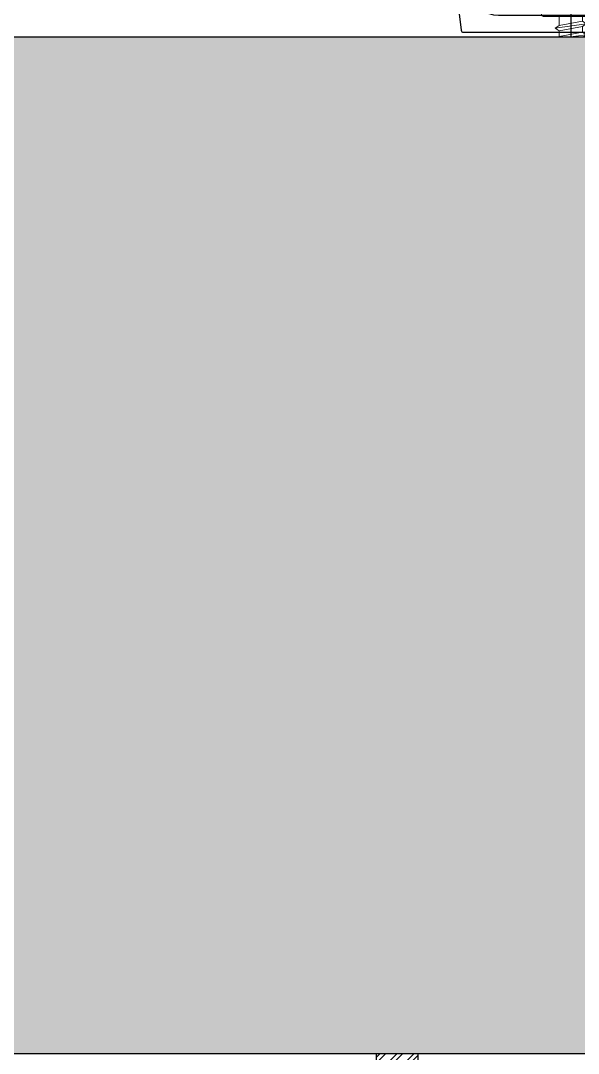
# Model space of a CAD drawing. Header units: millimetres. Extents: x 2519235 to 7246330, y 25937 to 201821.
# Drawn here: x 2747551.7 to 2747618.3, y 118708.9 to 118832.2 of the extents above; entities that cross this region are included whole.
import ezdxf
from ezdxf.enums import TextEntityAlignment as Align

# ---------------------------------------------------------------- set-up
doc = ezdxf.new("R2010")
doc.units = ezdxf.units.MM
for name, pattern in [('CENTER', [50.800000000000004, 31.75, -6.35, 6.35, -6.35]), ('HIDDEN', [0.375, 0.25, -0.125]), ('TA_GL_005.00000', [13.75, 5, -1.25, 1.25, -1.25, 5])]:
    doc.linetypes.add(name, pattern=pattern)
for name, color, linetype in [('000 - 0_SYM_DWG_GRID-BUBBLE_MAIN_COLOR_1', 1, 'Continuous'), ('000 - 0_SYM_DWG_GRIDLINE_MAIN_COLOR_251', 251, 'Continuous'), ('000 - STRUCTURE_STEEL_ACCESORIES_MAIN_COLOR_2', 1, 'Continuous'), ('000 - STRUCTURE_STEEL_ACCESORIES_WIPEOUT_', 250, 'Continuous'), ('010 - ASPG_ACCESSORIES_HATCH_', 251, 'Continuous'), ('010 - ASPG_ACCESSORIES_MAIN_COLOR_1', 1, 'Continuous'), ('010 - ASPG_ACCESSORIES_SUB_COLOR_1', 1, 'Continuous'), ('010 - ASPG_ACCESSORIES_SUB_COLOR_2', 2, 'Continuous'), ('010 - ASPG_ACCESSORIES_SYMBOL_', 251, 'Continuous'), ('010 - ASPG_ACCESSORIES_WIPEOUT_', 250, 'Continuous'), ('010 - ASPG_EXTR_DEF_SUB', 250, 'Continuous'), ('010 - ASPG_EXTR_MAIN_COLOR_2', 2, 'Continuous'), ('010 - ASPG_FASTERN_DEF_SUB', 250, 'Continuous'), ('010 - ASPG_FASTERN_MAIN_COLOR_1', 1, 'Continuous'), ('010 - ASPG_FASTERN_SUB_COLOR_2', 2, 'Continuous'), ('010 - ASPG_FLASHING_HATCH_', 251, 'Continuous'), ('010 - ASPG_FLASHING_MAIN_COLOR_2', 2, 'Continuous'), ('010 - ASPG_FLASHING_MAIN_COLOR_4', 4, 'Continuous'), ('010 - ASPG_FLASHING_WIPEOUT_', 250, 'Continuous'), ('010 - ASPG_FRAMING_CUT_COLOR_4', 4, 'Continuous'), ('010 - ASPG_FRAMING_DEF_SUB', 250, 'Continuous'), ('010 - ASPG_FRAMING_HATCH_', 251, 'Continuous'), ('010 - ASPG_FRAMING_MAIN_COLOR_2', 2, 'Continuous'), ('010 - ASPG_FRAMING_SUB_COLOR_2', 2, 'Continuous'), ('010 - ASPG_FRAMING_WIPEOUT_', 250, 'Continuous'), ('BOLT & SCREW', 233, 'Continuous'), ('Center Line', 1, 'CENTER'), ('Xref-PLAN-106.940$0$_PP-Dim', 1, 'Continuous')]:
    doc.layers.add(name, color=color, linetype=linetype)
doc.layers.add('12-GRID', color=1, linetype='CENTER', lineweight=13)
doc.layers.add('SCREW', color=8, linetype='Continuous', lineweight=5)
doc.styles.add('Arial', font='arial.ttf', dxfattribs={"height": 299.9999999999997})
doc.styles.add('TA', font='', dxfattribs={"height": 4.5})
doc.styles.get('TA').set_extended_font_data('Cordia New')
pattern_1 = [(45, (68845973.91123614, -106253.6340706302), (-4.041115254481119, 4.041115254481119), []), (45, (68845976.60531414, -106253.6340706302), (-4.041115254481119, 4.041115254481119), [])]

# ---------------------------------------------------------------- blocks, each defined once
blk = doc.blocks.new('Xref-PLAN-106.940')
at = {"layer": 'Xref-PLAN-106.940$0$_PP-Dim'}
for p, q in [((148619.3374636862, 23258.39665348398), (153169.1805612047, 23258.39665348398)), ((148619.3374636862, 22958.39665348398), (153169.1805612047, 22958.39665348398))]:
    blk.add_line(p, q, dxfattribs=at)
blk = doc.blocks.new('*U1098')
at = {"layer": '000 - 0_SYM_DWG_GRIDLINE_MAIN_COLOR_251', "linetype": 'ByBlock', "ltscale": 5}
blk.add_line((1.99999999999271, 0), (-865.9999999999948, 1.209458072101898e-13), dxfattribs=at)
at = {"style": 'TA', "flags": 1}
blk.add_attdef('LOCATION', (5.999999999999999, -6.000000000000001), '', height=4.5, rotation=270, dxfattribs=at)
at = {"layer": '000 - 0_SYM_DWG_GRID-BUBBLE_MAIN_COLOR_1', "style": 'Arial'}
blk.add_attdef('GRID-HEAD', text='', height=4, rotation=179.9999999999665, dxfattribs=at).set_placement((21.99999998541249, 0), align=Align.MIDDLE_CENTER)
blk = doc.blocks.new('W-1-PP17-ENT1_REV02_20260415-161303_PP17_ENT1_MAIN_DIMS_PL')
at = {"layer": '000 - 0_SYM_DWG_GRIDLINE_MAIN_COLOR_251', "linetype": 'TA_GL_005.00000', "xscale": 50, "yscale": 50, "zscale": 50, "rotation": 180}
blk.add_blockref('*U1098', (-18300, -2.91038304567337e-11), dxfattribs=at)
blk = doc.blocks.new('A$C6d15e31b')
for name, p in [('W-1-PP17-ENT1_REV02_20260415-161303_PP17_ENT1_MAIN_DIMS_PL', (0, 0)), ('Xref-PLAN-106.940', (-135619.3374636862, -23258.39544955263))]:
    blk.add_blockref(name, p)
blk = doc.blocks.new('*U1102')
at = {"layer": '010 - ASPG_EXTR_MAIN_COLOR_2', "color": 2}
blk.add_lwpolyline([(1180.561955856625, 33.06505110441523, 0.07704788012868193), (1213.74152756203, 68.43644483807313, -0.2476739044870795), (1213.989188615698, 68.56714037119693), (1215.984089381993, 68.56714037119693, -0.04413111325910057), (1216.472824816126, 68.50458020211246, -0.1258462906385483), (1218.963676901069, 67.206422381809, -0.09885145914925667), (1219.817340067122, 66.03380806517836, -0.2058282691334744), (1219.793666421436, 61.20460651099731, -0.1151163694662807), (1216.368324128445, 57.18072180555484, 0.822373071447778), (1217.455046290532, 56.10392398614951, 0.109184526549196), (1221.148600934073, 60.55948756868767, 0.2083234795678962), (1221.189426846337, 66.64026457485326, 0.1005277992320483), (1219.972309139092, 68.31671042159016, 0.1451157280627245), (1216.292309131008, 70.06714037125514), (1200.758774927817, 70.06714037125514, 0.4336592857269459), (1200.459426756948, 69.74737493490849), (1200.841377865057, 63.96271307481967, 0.0820690263538202), (1200.86365129333, 63.86745857011576, 0.7206537881255028), (1202.329086504877, 63.97254170018297, 0.07922428198988747), (1202.337783531286, 64.0666167050442), (1202.068773226347, 68.14078645612628, -0.4336592857264138), (1202.467904121149, 68.56714037119693), (1210.861192987766, 68.56714037125514, -0.6073848710044985), (1211.352110221051, 67.62217621302281, -0.04582868044492008), (1192.783822288737, 45.76076047344415, -0.5604921351226578)], format="xyb", dxfattribs=at)
blk = doc.blocks.new('*U2952')
at = {"layer": '12-GRID', "color": 8, "linetype": 'CENTER'}
for p, q in [((5.684341886080801e-14, -6.200000000000029), (5.684341886080801e-14, 2.200000000000029)), ((-4.199999999999973, -2), (4.200000000000085, -2))]:
    blk.add_line(p, q, dxfattribs=at)
at = {"layer": 'BOLT & SCREW'}
for p, q in [((-0.2288719817826677, -1.446462371730204), (-0.4418749999998197, -0.2325000000002947)), ((-0.2288719817826677, -1.542256036434869), (-0.4418749999998197, -1.116250000000048)), ((0.2288719817822642, -1.446462371730562), (0.4418749999996946, -0.2324999999999764)), ((0.2288719817822642, -1.542256036434869), (0.4418749999996946, -1.116250000000048)), ((-0.553537628269381, -1.771128018217196), (-1.767499999999847, -1.558125000000442)), ((-0.553537628269381, -2.228871981782805), (-1.767500000000483, -2.441875000000354)), ((-0.4577439635652332, -1.771128018217196), (-0.8837500000000146, -1.558125000000442)), ((-0.4577439635652332, -2.228871981782805), (-0.8837500000000146, -2.441875000000354)), ((-0.2288719817826677, -2.457743963565131), (-0.4418749999998197, -2.883750000000271)), ((0.4418749999996946, -2.883750000000271), (0.2288719817829008, -2.457743963565131)), ((0.4577439635647103, -1.771128018217196), (0.8837499999994917, -1.558125000000442)), ((0.4577439635647103, -2.228871981782805), (0.8837500000001283, -2.441874999999877)), ((0.5535376282692559, -1.771128018217196), (1.767500000000001, -1.558125000000124)), ((0.5535376282692559, -2.228871981782805), (1.767500000000001, -2.441874999999877)), ((-0.2288719817821107, -2.553537628269438), (-0.4418749999998197, -3.767500000000023)), ((0.2288719817829008, -2.553537628269438), (0.4418749999999732, -3.767500000000023))]:
    blk.add_line(p, q, dxfattribs=at)
for points in [[(-1.767500000000006, -1.558125000000442), (-0.8837500000001342, -1.558125000000442, 0.4142135623730394), (-0.4418749999998197, -1.116250000000048), (-0.4418749999998197, -0.2325000000002947), (0.4418749999996946, -0.2324999999999764), (0.4418749999996946, -1.116250000000048, 0.4142135623731505), (0.8837500000000089, -1.558125000000442), (1.76750000000012, -1.558125000000124), (1.76750000000012, -2.441874999999877), (0.8837500000000089, -2.441874999999877, 0.414213562373095), (0.4418749999996946, -2.883750000000271), (0.4418749999999732, -3.767500000000023), (-0.4418749999998197, -3.767500000000023), (-0.4418749999998197, -2.883750000000271, 0.4142135623730397), (-0.8837500000001342, -2.441875000000354), (-1.767500000000483, -2.441875000000354)], [(0.2288719817829008, -2.457743963565131, -0.414213562373095), (0.4577439635645909, -2.228871981782805), (0.5535376282692559, -2.228871981782805), (0.5535376282692559, -1.771128018217196), (0.4577439635645909, -1.771128018217196, -0.4142135623730951), (0.228871981782105, -1.542256036434869), (0.228871981782105, -1.446462371730562), (-0.2288719817826677, -1.446462371730204), (-0.2288719817826677, -1.542256036434869, -0.4142135623730951), (-0.4577439635649944, -1.771128018217196), (-0.553537628269381, -1.771128018217196), (-0.553537628269381, -2.228871981782805), (-0.4577439635649944, -2.228871981782805, -0.4142135623730951), (-0.2288719817826677, -2.457743963565131), (-0.2288719817822698, -2.553537628269438), (0.2288719817829008, -2.553537628269438)]]:
    blk.add_lwpolyline(points, format="xyb", close=True, dxfattribs=at)
blk.add_circle((5.684341886080801e-14, -2), 3.5, dxfattribs=at)
blk = doc.blocks.new('000_ASPG_TYP_FILES_20260218-010703_FRAME_EXTR_')
at = {"layer": '010 - ASPG_FRAMING_HATCH_'}
h = blk.add_hatch(dxfattribs=at)
h.set_pattern_fill('ANSI32', color=256, scale=0.1, angle=180)
h.set_pattern_definition([(225, (0, 0), (0.6735192090801866, -0.6735192090801868), []), (225, (-0.4490130000000001, 5.498823332255506e-17), (0.6735192090801866, -0.6735192090801868), [])])
edge = h.paths.add_edge_path()
edge.add_line((1.999999996740371, 15.99999999965075), (1.999999996740371, 1.999999999941792))
edge.add_line((1.999999996740371, 1.999999999941792), (39.69999999750871, 1.999999999941792))
edge.add_arc((39.69999999730499, 1.700000000040752), 0.2999999999010399, -3.891028654834372e-08, 89.99999996109239, ccw=False)
edge.add_line((39.99999999720603, 1.699999999837019), (39.99999999720603, 0.2999999996973202))
edge.add_arc((39.69999999750872, 0.2999999996973131), 0.2999999996973131, -90.00000000000142, 1.4210854715202004e-12, ccw=False)
edge.add_line((39.69999999750871, 0), (0.2999999996973202, 0))
edge.add_arc((0.2999999996973273, 0.2999999996973273), 0.2999999996973273, 180.0000000000013, 269.99999999999864, ccw=False)
edge.add_line((0, 0.2999999996973202), (0, 17.69999999989523))
edge.add_arc((0.2999999999301508, 17.70000000012806), 0.2999999999301508, 90.00000004446741, 180.0000000444674, ccw=False)
edge.add_line((0.2999999996973202, 18.00000000005821), (22.5570233851904, 18.00000000005821))
edge.add_arc((22.5570233856712, 18.50000000026317), 0.5000000002049632, 269.9999999449049, 380.2095453190142)
edge.add_arc((26.1699999981368, 19.82999999686102), 3.349999998908497, 182.0637942974167, 200.2095453254992, ccw=False)
edge.add_arc((23.58168000320438, 19.73672835517209), 0.7599999998138507, 2.0637943418387863, 182.0637943418388, ccw=False)
edge.add_arc((26.16999999910358, 19.82999999939922), 1.830000000338361, 182.0637943388468, 447.9362056470717)
edge.add_arc((26.263271644013, 22.41831999551505), 0.7600000000549151, 87.93620564125177, 267.9362056412518, ccw=False)
edge.add_arc((26.16999999863267, 19.8300000075356), 3.349999992334041, 69.79045460402187, 87.9362056313708, ccw=False)
edge.add_arc((27.49999999788272, 23.44297661244421), 0.5000000006038865, 249.7904545688332, 359.9999999442181)
edge.add_line((27.9999999984866, 23.44297661195742), (27.9999999984866, 26.67999999993481))
edge.add_line((27.9999999984866, 26.67999999993481), (28.49999999674037, 27.17999999958556))
edge.add_line((28.49999999674037, 27.17999999958556), (27.9999999984866, 27.67999999970198))
edge.add_line((27.9999999984866, 27.67999999970198), (27.9999999984866, 38.61999999982072))
edge.add_line((27.9999999984866, 38.61999999982072), (28.49999999674037, 39.11999999993714))
edge.add_line((28.49999999674037, 39.11999999993714), (27.9999999984866, 39.62000000005355))
edge.add_line((27.9999999984866, 39.62000000005355), (27.9999999984866, 42.85702338756528))
edge.add_arc((27.49999999787862, 42.85702338707262), 0.5000000006079759, 5.645408219420843e-08, 110.2095454304945)
edge.add_arc((26.16999999884449, 46.46999999186602), 3.349999992147246, 272.0637943651193, 290.20954539329375, ccw=False)
edge.add_arc((26.263271644013, 43.88168000403675), 0.7600000000258301, 92.06379435882718, 272.0637943588272, ccw=False)
edge.add_arc((26.16999999910502, 46.47000000012492), 1.830000000339747, 272.0637943528818, 537.9362056611998)
edge.add_arc((23.58168000320438, 46.56327164435061), 0.7599999998138507, 177.9362056581612, 357.9362056581612, ccw=False)
edge.add_arc((26.16999999825318, 46.47000000263876), 3.349999999025627, 159.7904546748206, 177.9362057022633, ccw=False)
edge.add_arc((22.55702338551316, 47.7999999994954), 0.500000000434755, 339.790454661877, 450.0000000369852)
edge.add_line((22.5570233851904, 48.29999999993015), (0.2999999996973202, 48.29999999993015))
edge.add_arc((0.2999999996973095, 48.59999999962746), 0.2999999996973131, 179.9999999999987, 270.00000000000205, ccw=False)
edge.add_line((0, 48.59999999962747), (0, 59.99999999994179))
edge.add_arc((0.2999999996973202, 59.99999999994179), 0.2999999996973202, 90, 180, ccw=False)
edge.add_line((0.2999999996973202, 60.29999999963911), (4.999999997438863, 60.29999999963911))
edge.add_line((4.999999997438863, 60.29999999963911), (4.999999997438863, 64.99999999959255))
edge.add_arc((5.299999997369017, 64.99999999982538), 0.2999999999301544, 90.0000000444681, 180.0000000444674, ccw=False)
edge.add_line((5.299999997136183, 65.29999999975553), (29.99999999883585, 65.29999999975553))
edge.add_line((29.99999999883585, 65.29999999975553), (29.99999999883585, 63.59999999997672))
edge.add_arc((29.69999999890567, 63.59999999974391), 0.2999999999301721, -89.99999995552861, 4.4463320136856055e-08, ccw=False)
edge.add_line((29.69999999913853, 63.29999999981374), (7.299999997485429, 63.29999999981374))
edge.add_arc((7.29999999771826, 62.99999999988358), 0.2999999999301508, 90.00000004446738, 180.0000000444674)
edge.add_line((6.999999997788109, 62.99999999965075), (6.999999997788109, 58.29999999969732))
edge.add_line((6.999999997788109, 58.29999999969732), (2.300000000162981, 58.29999999969732))
edge.add_arc((2.299999998300336, 57.99999999813735), 0.3000000015599653, 89.99999964426098, 179.999999644261)
edge.add_line((1.999999996740371, 58), (1.999999996740371, 50.60000000003492))
edge.add_arc((2.299999998533172, 50.60000000166475), 0.3000000017928013, 180.000000311273, 270.0000003112706)
edge.add_line((2.300000000162981, 50.29999999987194), (29.69999999913853, 50.29999999987194))
edge.add_arc((29.6999999989348, 49.9999999999709), 0.299999999901047, -3.890897914970992e-08, 89.99999996109108, ccw=False)
edge.add_line((29.99999999883585, 49.99999999976717), (29.99999999883585, 26.67999999993481))
edge.add_line((29.99999999883585, 26.67999999993481), (29.99999999883585, 16.29999999981374))
edge.add_arc((29.6999999989057, 16.2999999995809), 0.2999999999301508, -89.99999995553259, 4.446741286301403e-08, ccw=False)
edge.add_line((29.69999999913853, 15.99999999965075), (1.999999996740371, 15.99999999965075))
at = {"layer": '010 - ASPG_FRAMING_CUT_COLOR_4'}
blk.add_lwpolyline([(1.999999996740371, 15.99999999965075), (1.999999996740371, 1.999999999941792), (39.69999999750871, 1.999999999941792, -0.4142135623731089), (39.99999999720603, 1.699999999837019), (39.99999999720603, 0.2999999996973202, -0.4142135623731089), (39.69999999750871, 0), (0.2999999996973202, 0, -0.4142135623730811), (0, 0.2999999996973202), (0, 17.69999999989523, -0.4142135623730951), (0.2999999996973202, 18.00000000005821), (22.5570233851904, 18.00000000005821, 0.5217296884731124), (23.02624112786725, 18.67272727261297, -0.07934163687482358), (22.82217297761235, 19.70935906958766, -1), (24.34118702879641, 19.76409764075652, 2.296345716993233), (26.23590235819574, 21.65881296969019, -1), (26.29064092983026, 23.17782702133991, -0.0793416368716021), (27.32727272447664, 22.9737588702119, 0.5217296884801942), (27.9999999984866, 23.44297661195742), (27.9999999984866, 26.67999999993481), (28.49999999674037, 27.17999999958556), (27.9999999984866, 27.67999999970198), (27.9999999984866, 38.61999999982072), (28.49999999674037, 39.11999999993714), (27.9999999984866, 39.62000000005355), (27.9999999984866, 42.85702338756528, 0.5217296884727316), (27.32727272447664, 43.3262411293108, -0.07934163687522733), (26.29064092983026, 43.122172978241, -1), (26.23590235819574, 44.64118702983251, 2.296345716995783), (24.34118702879641, 46.53590235876618, -1), (22.82217297761235, 46.59064092993503, -0.07934163687201433), (23.02624112786725, 47.62727272690972, 0.5217296884786579), (22.5570233851904, 48.29999999993015), (0.2999999996973202, 48.29999999993015, -0.4142135623731158), (0, 48.59999999962747), (0, 59.99999999994179, -0.414213562373095), (0.2999999996973202, 60.29999999963911), (4.999999997438863, 60.29999999963911), (4.999999997438863, 64.99999999959255, -0.4142135623730879), (5.299999997136183, 65.29999999975553), (29.99999999883585, 65.29999999975553), (29.99999999883585, 63.59999999997672, -0.4142135623730533), (29.69999999913853, 63.29999999981374), (7.299999997485429, 63.29999999981374, 0.4142135623730949), (6.999999997788109, 62.99999999965075), (6.999999997788109, 58.29999999969732), (2.300000000162981, 58.29999999969732, 0.4142135623730948), (1.999999996740371, 58), (1.999999996740371, 50.60000000003492, 0.4142135623730845), (2.300000000162981, 50.29999999987194), (29.69999999913853, 50.29999999987194, -0.4142135623730951), (29.99999999883585, 49.99999999976717), (29.99999999883585, 26.67999999993481), (29.99999999883585, 16.29999999981374, -0.4142135623730951), (29.69999999913853, 15.99999999965075)], format="xyb", close=True, dxfattribs=at)
for p in [(26.16999999736436, 48.46999999973923), (26.16999999736436, 21.82999999966705)]:
    blk.add_blockref('*U2952', p)
blk = doc.blocks.new('000_ASPG_TYP_FILES_FRAMING_EXTR_BREAKLINE_TYPE_2')
at = {"layer": '010 - ASPG_FRAMING_HATCH_', "transparency": 33554585}
h = blk.add_hatch(dxfattribs=at)
h.set_pattern_fill('ANSI32', color=256, scale=0.25)
h.set_pattern_definition([(45, (0, 0), (-1.683798022700467, 1.683798022700467), []), (45, (1.1225325, 0), (-1.683798022700467, 1.683798022700467), [])])
h.paths.add_polyline_path([(131.0000000002328, 91.00000000058208, 0.4142135623730951), (132.0000000003492, 90.00000000046566), (140.0000000002328, 90.00000000046566, 0.4142135623730951), (141.0000000002328, 91.00000000046566), (141.0000000002328, 100.0000000004657), (2.000000000465661, 100.0000000004657), (2.000000000465661, 125.0000000004657), (4.656612873077393e-10, 125.0000000004657), (4.656612873077393e-10, 99.00000000046566, 0.4142135623730951), (1.000000000465661, 98.00000000046566), (63.00000000023283, 98.00000000046566, -0.414213562373093), (64.00000000023283, 97.00000000046566), (64.00000000023277, 3, -0.4142135623730951), (63.00000000023277, 2), (4.655476004700176e-10, 2), (-5.684341886080801e-14, 0), (141.0000000002328, -6.05359673500061e-09), (141.0000000002328, 8.99999999650754, 0.4142135623730951), (140.0000000002328, 9.99999999650754), (132.0000000003492, 9.99999999650754, 0.4142135623730951), (131.0000000002328, 8.999999996391125), (131.0000000002328, 3, -0.4142135623730951), (130.0000000002328, 2), (67.00000000034919, 2, -0.4142135623730951), (66.00000000023277, 3.000000000116415), (66.00000000023283, 97.00000000034925, -0.4142135623730951), (67.00000000034925, 98.00000000046566), (130.0000000002328, 98.00000000046566, -0.414213562373095), (131.0000000002328, 97.00000000046566)])
h.paths.add_polyline_path([(133.0000000002328, 92.00000000372529), (133.0000000002328, 98.00000000046566), (139.0000000004657, 98.00000000046566), (139.0000000004657, 92.00000000372529)], flags=16)
h.paths.add_polyline_path([(133.0000000002328, 7.999999996740371), (139.0000000004656, 7.999999996740371), (139.0000000004656, 2), (133.0000000002328, 2)], flags=16)
at = {"layer": '010 - ASPG_FRAMING_HATCH_'}
h = blk.add_hatch(dxfattribs=at)
h.set_pattern_fill('ANSI37', color=256, scale=0.5954980955866349, angle=-90.00000000000001)
h.set_pattern_definition([(314.9999999999999, (1257419.492862034, -519971.6224064051), (1.336931354494228, 1.336931354494224), []), (44.99999999999984, (1257419.492862034, -519971.6224064051), (-1.336931354494223, 1.336931354494228), [])])
edge = h.paths.add_edge_path()
edge.add_ellipse((57.77220869682924, 105.0000000013979), major_axis=(-3.509070088518285e-14, -4.999999999272404), ratio=0.6444816938462435, start_angle=0, end_angle=180)
edge.add_line((57.7722086968293, 110.0000000004666), (62.00000000013239, 110.0000000004666))
edge.add_arc((62.00000000012511, 110.3000000005204), 0.3000000000538421, -89.99999999861039, -1.389609784768862e-09)
edge.add_line((62.30000000017895, 110.3000000005131), (62.30000000017895, 111.0000000004666))
edge.add_line((62.30000000017895, 111.0000000004666), (61.80000000017895, 111.5000000006994))
edge.add_line((61.80000000017895, 111.5000000006994), (62.30000000017895, 112.0000000004666))
edge.add_line((62.3000000001789, 112.0000000004666), (61.8000000001789, 112.5000000006994))
edge.add_line((61.8000000001789, 112.5000000006994), (62.3000000001789, 113.0000000004666))
edge.add_line((62.3000000001789, 113.0000000004666), (61.8000000001789, 113.5000000004666))
edge.add_line((61.8000000001789, 113.5000000004666), (62.3000000001789, 114.0000000004666))
edge.add_line((62.3000000001789, 114.0000000004666), (62.3000000001789, 115.0000000004666))
edge.add_line((62.3000000001789, 115.0000000004666), (63.30000000006248, 115.0000000004666))
edge.add_line((63.30000000006248, 115.0000000004666), (63.80000000006248, 115.5000000004666))
edge.add_line((63.80000000006248, 115.5000000004666), (64.30000000006248, 115.0000000004666))
edge.add_line((64.30000000006248, 115.0000000004666), (64.80000000006248, 115.5000000004666))
edge.add_line((64.80000000006248, 115.5000000004666), (65.30000000006248, 115.0000000004666))
edge.add_line((65.30000000006248, 115.0000000004666), (65.80000000006248, 115.5000000004666))
edge.add_line((65.80000000006248, 115.5000000004666), (66.3000000001789, 115.0000000004666))
edge.add_line((66.3000000001789, 115.0000000004666), (67.00000000013233, 115.0000000004666))
edge.add_arc((67.00000000009595, 115.3000000004331), 0.2999999999665306, -89.99999999305201, 1.528565674358258e-08)
edge.add_line((67.30000000006248, 115.3000000005131), (67.30017822621585, 110.0000000004666))
edge.add_arc((77.20009572428614, 105.0000000011651), 11.09091368921486, 153.2037265686182, 206.7962734313818)
edge.add_line((67.30017822621585, 100.0000000018636), (57.77220869682924, 100.0000000018636))
h = blk.add_hatch(dxfattribs=at)
h.set_pattern_fill('ANSI37', color=256, scale=0.5954980955866349, angle=-90.00000000000001)
h.set_pattern_definition([(314.9999999999999, (1257419.192862035, -519973.9224064052), (1.336931354494228, 1.336931354494224), []), (44.99999999999984, (1257419.192862035, -519973.9224064052), (-1.336931354494223, 1.336931354494228), [])])
edge = h.paths.add_edge_path()
edge.add_ellipse((11.52796953045714, 105.0000000013979), major_axis=(-3.510345640540481e-14, -4.999999999272404), ratio=0.6444816938462435, start_angle=180, end_angle=360, ccw=False)
edge.add_line((11.52796953045714, 110.0000000004666), (2.000000001098726, 110.0000000004666))
edge.add_arc((-7.899917496811156, 105.0000000013979), 11.09091368915029, -26.79627343179601, 26.796273430967574, ccw=False)
edge.add_line((2.000000001070532, 100.0000000018636), (11.52796953042895, 100.0000000018636))
h = blk.add_hatch(dxfattribs=at)
h.set_pattern_fill('HONEY', color=256, scale=0.238199238234654, angle=-90.00000000000001)
h.set_pattern_definition([(270, (1257419.442484037, -519993.9224064052), (0.6549599250656583, -1.134423872092541), [0.7562825813950264, -1.512565162790053]), (29.99999999999978, (1257419.442484037, -519993.9224064052), (0.6549599293588203, 1.134423869613882), [0.7562825813950257, -1.512565162790051]), (329.9999999999998, (1257419.442484037, -519993.9224064052), (1.309919854424478, -2.478657937293614e-09), [-1.512565162790051, 0.7562825813950254])])
edge = h.paths.add_edge_path()
edge.add_ellipse((11.77759153230824, 105.0000000014043), major_axis=(-3.509070088518285e-14, -4.999999999272404), ratio=0.6444816938462435, start_angle=0, end_angle=360, ccw=False)
h = blk.add_hatch(dxfattribs=at)
h.set_pattern_fill('HONEY', color=256, scale=0.238199238234654, angle=-90.00000000000001)
h.set_pattern_definition([(270, (1257419.243240032, -519991.6224064051), (0.6549599250656583, -1.134423872092541), [0.7562825813950264, -1.512565162790053]), (29.99999999999978, (1257419.243240032, -519991.6224064051), (0.6549599293588203, 1.134423869613882), [0.7562825813950257, -1.512565162790051]), (329.9999999999998, (1257419.243240032, -519991.6224064051), (1.309919854424478, -2.478657937293614e-09), [-1.512565162790051, 0.7562825813950254])])
edge = h.paths.add_edge_path()
edge.add_ellipse((57.5225866949782, 105.0000000013979), major_axis=(-3.509070088518285e-14, -4.999999999272404), ratio=0.6444816938462435, start_angle=0, end_angle=360)
at = {"layer": '010 - ASPG_FRAMING_CUT_COLOR_4'}
blk.add_lwpolyline([(4.656612873077393e-10, 99.00000000046566), (4.656612873077393e-10, 125.0000000004657), (2.000000000465661, 125.0000000004657), (2.000000000465661, 100.0000000004657)], dxfattribs=at)
at = {"layer": '010 - ASPG_FRAMING_DEF_SUB', "transparency": 33554457}
for points in [[(54.30017822621591, 100.0000000018636), (67.30017822621585, 100.0000000018636), (67.30017822621585, 115.5000000004666), (54.30017822621585, 115.5000000004666)], [(2.000000001070532, 100.0000000018636), (15.00000000107053, 100.0000000018699), (15.00000000107053, 110.0000000006767), (2.000000001070532, 110.0000000006703)]]:
    blk.add_lwpolyline(points, close=True, dxfattribs=at)
at = {"layer": '010 - ASPG_FRAMING_SUB_COLOR_2'}
for points in [[(57.5225866949782, 100.0000000018636), (67.30017822621585, 100.0000000018636, -0.2381992382621886), (67.30017822621585, 110.0000000004666), (67.30000000006248, 115.3000000005131, -0.4142135624157165), (67.00000000013233, 115.0000000004666), (66.3000000001789, 115.0000000004666), (65.80000000006248, 115.5000000004666), (65.30000000006248, 115.0000000004666), (64.80000000006248, 115.5000000004666), (64.30000000006248, 115.0000000004666), (63.80000000006248, 115.5000000004666), (63.30000000006248, 115.0000000004666), (62.3000000001789, 115.0000000004666), (62.3000000001789, 114.0000000004666), (61.8000000001789, 113.5000000004666), (62.3000000001789, 113.0000000004666), (61.8000000001789, 112.5000000006994), (62.3000000001789, 112.0000000004666), (61.80000000017895, 111.5000000006994), (62.30000000017895, 111.0000000004666), (62.30000000017895, 110.3000000005131, -0.414213562358888), (62.00000000013239, 110.0000000004666), (57.5225866949782, 110.0000000004666)], [(11.77759153219182, 100.0000000018699), (2.000000001070532, 100.0000000018636, 0.2381992382621886), (2.000000001070532, 110.0000000004666), (11.77759153219182, 110.0000000004729)]]:
    blk.add_lwpolyline(points, format="xyb", dxfattribs=at)
at = {"layer": '010 - ASPG_FRAMING_SUB_COLOR_2', "extrusion": (0, 0, -1)}
blk.add_ellipse((11.77759153230824, 105.0000000014043), major_axis=(-3.509070088518285e-14, -4.999999999272404), ratio=0.6444816938462435, dxfattribs=at)
at = {"layer": '010 - ASPG_FRAMING_SUB_COLOR_2'}
blk.add_ellipse((57.5225866949782, 105.0000000013979), major_axis=(-3.509070088518285e-14, -4.999999999272404), ratio=0.6444816938462435, dxfattribs=at)
blk = doc.blocks.new('PZG35-9D5')
at = {"layer": 'Center Line'}
blk.add_line((1.4210854715202e-14, 3.733653355866409), (1.4210854715202e-14, -10.53404386090006), dxfattribs=at)
at = {"layer": 'SCREW', "color": 8}
for p, q in [((-1.399999999999963, 2.842170943040401e-14), (-1.399999999999963, -1.090192378864657)), ((1.399999999999991, 0), (1.399999999999991, -0.5901923788647139)), ((-1.850000000000009, -1.399999999999977), (1.850000000000037, -0.8999999999999773)), ((-1.850000000000009, -1.399999999999977), (-1.399999999999963, -1.090192378864685)), ((-1.399999999999963, -1.090192378864685), (1.399999999999991, -0.5901923788646855)), ((-1.399999999999963, -1.709807621135297), (1.399999999999991, -1.209807621135297)), ((1.850000000000037, -0.8999999999999773), (1.399999999999991, -0.5901923788646855)), ((1.850000000000037, -0.8999999999999773), (1.399999999999991, -1.209807621135297)), ((1.399999999999991, -1.209807621135269), (1.399999999999991, -1.890192378864725)), ((-1.850000000000009, -1.399999999999977), (-1.399999999999963, -1.709807621135297)), ((-1.850000000000009, -2.699999999999989), (1.850000000000037, -2.199999999999989)), ((-1.850000000000009, -2.699999999999989), (-1.399999999999963, -2.390192378864697)), ((-1.399999999999963, -1.709807621135269), (-1.399999999999963, -2.390192378864697)), ((-1.399999999999963, -2.390192378864697), (1.399999999999991, -1.890192378864697)), ((1.850000000000037, -2.199999999999989), (1.399999999999991, -1.890192378864697)), ((1.850000000000037, -2.199999999999989), (1.399999999999991, -2.509807621135309)), ((-1.850000000000009, -2.699999999999989), (-1.399999999999963, -3.009807621135309)), ((-1.850000000000009, -4), (-1.399999999999963, -3.690192378864708)), ((-1.399999999999963, -3.009807621135309), (1.399999999999991, -2.509807621135309)), ((-1.399999999999963, -3.009807621135309), (-1.399999999999963, -3.690192378864708)), ((-1.399999999999963, -3.690192378864708), (-0.8446989986695002, -3.591031485769975)), ((0.5619885887190463, -3.339837273736322), (1.399999999999991, -3.190192378864708)), ((0.7141825614195483, -3.653488843051434), (1.850000000000037, -3.5)), ((1.399999999999991, -2.50980762113528), (1.399999999999991, -3.190192378864708)), ((1.850000000000037, -3.5), (1.399999999999991, -3.190192378864708)), ((1.850000000000037, -3.5), (1.399999999999991, -3.80980762113532)), ((-1.850000000000009, -4), (-0.9911470940920566, -3.883938796498938)), ((-1.850000000000009, -4), (-1.399999999999963, -4.30980762113532)), ((-1.399999999999963, -4.30980762113532), (-1.184865735341859, -4.271390788160659)), ((-1.399999999999963, -4.309807621135349), (-1.399999999999963, -8.099999999999966)), ((0.7141825614195483, -3.932275020881832), (1.399999999999991, -3.80980762113532)), ((0.7141825614195483, -4.612659778611231), (1.399999999999991, -4.49019237886472)), ((0.7141825614195483, -4.953488843051389), (1.850000000000037, -4.800000000000011)), ((1.399999999999991, -3.809807621135349), (1.399999999999991, -4.490192378864691)), ((1.850000000000037, -4.800000000000011), (1.399999999999991, -4.49019237886472)), ((1.850000000000037, -4.800000000000011), (1.399999999999991, -5.109807621135332)), ((0.7141825614195483, -5.232275020881843), (1.399999999999991, -5.109807621135332)), ((1.399999999999991, -5.109807621135332), (1.399999999999991, -8.099999999999966)), ((1.4210854715202e-14, -9.5), (-1.399999999999963, -8.099999999999966)), ((1.4210854715202e-14, -9.5), (1.399999999999991, -8.099999999999966))]:
    blk.add_line(p, q, dxfattribs=at)
blk.add_lwpolyline([(1.4210854715202e-14, -9.5), (0.7141825614195483, -5.232275020881843), (0.7141825614195483, -3.600899293750615, 0.4176573264866609), (0.4106596181599826, -3.300919979679151, 0.1081021898226624), (-0.8446989986694433, -3.591031485769975), (-1.399999999999991, -4.701675652739141)], format="xyb", dxfattribs=at)
blk = doc.blocks.new('*U2951')
at = {"layer": 'SCREW'}
blk.add_lwpolyline([(3.026373332565058, 1.780836269555209, 0.09905967801670053), (0.7999999999999687, 2.546427498927414), (0.7999999999999687, 2.274284095813357), (-0.800000000000054, 2.274284095813357), (-0.800000000000054, 2.546427498927414, 0.09905967801670058), (-3.026373332565143, 1.780836269555209, 0.2665876613401604), (-3.500000000000043, 0.9556546004010897), (-3.500000000000043, 0.1999999999999886, 0.4142135623730938), (-3.300000000000054, 0), (3.299999999999997, 0, 0.4142135623731049), (3.499999999999986, 0.1999999999999886), (3.499999999999957, 0.9556546004010897, 0.2665876613401604)], format="xyb", close=True, dxfattribs=at)
blk.add_blockref('PZG35-9D5', (-1.4210854715202e-14, 0), dxfattribs=at)
blk = doc.blocks.new('*U2950')
blk.add_point((0, 0))
at = {"layer": '010 - ASPG_ACCESSORIES_MAIN_COLOR_1'}
blk.add_lwpolyline([(-39.69999999902211, -0.5999999995172398, 0.4142135623731156), (-39.99999999883585, -0.8999999995638059), (-39.99999999883585, -7.366962144914214, 0.5773502691897371), (-39.65044321701862, -7.568778847059366), (-36.64260295056738, -5.832201459393036, 0.7673269879794871), (-36.78520590183325, -5.299999999645297), (-37.89999999874271, -5.299999999645297, -0.4142135623735732), (-38.19999999902211, -4.999999999656938), (-38.19999999902211, -2.799999999587089, -0.4142135623730951), (-37.99999999883585, -2.59999999951724), (-32.18326623388566, -2.59999999951724, -0.3888787318530097), (-31.98402729420923, -2.782568851142787), (-31.8474567013327, -4.343577870872468, 0.3888787318530089), (-31.34935935237445, -4.799999999528882), (-30.29999999911524, -4.799999999528882, 0.4142135623732408), (-29.99999999883585, -4.499999999540523), (-29.99999999883585, -2.899999999505599, -0.4142135623731785), (-29.69999999902211, -2.59999999951724), (0.4107479506637901, -2.59999999951724, -0.3789692262628873), (3.38851808081381, -5.235465979035143), (7.952927200356498, -42.5207682372482, 0.4465929586642906), (11.6177961837966, -45.07649022702281, -0.4898018444424612), (16.07846395508386, -48.68238816667036), (16.06490363762714, -49.36225294566866, -0.1824796859550777), (15.80227640201338, -50.01801436272836, -0.2679491924113072), (15.32539491611533, -50.16829426406803, 1.122114645179816), (15.09990952932276, -52.3421093734276, 0.4050039718497206), (18.0645059288945, -49.40213623346681), (18.07806624681689, -48.72227145435209, 0.4898054953707174), (11.15966573380865, -43.12966807454978, -0.4465970485362636), (9.938031048281118, -42.27776159492242), (4.866356541635469, -0.8481197821154633, 0.3641755342157969), (4.570876519894227, -0.5999999995172398)], format="xyb", close=True, dxfattribs=at)
at = {"layer": '010 - ASPG_EXTR_DEF_SUB'}
for p in [(-39.99999999883585, -0.4999999995172402), (43.44495566345738, -76.89999999944341), (43.44495566345738, -77.49999999954052)]:
    blk.add_point(p, dxfattribs=at)
at = {"layer": '010 - ASPG_EXTR_MAIN_COLOR_2'}
blk.add_lwpolyline([(11.37409105408005, -48.15170148877115), (11.47245816211216, -47.43577758665815), (12.17779493960552, -47.55667202338264), (12.29266474000178, -46.78670596401826, -0.5355375090189683), (14.1918134491425, -49.16870282323253, 0.9915718169393263), (15.66379558271728, -49.57599316951273, 1.157025413028558), (8.792231505503878, -48.77291728999153, -0.6885576205791355), (8.274611146422103, -48.98797988444021), (-17.14292736421339, -22.16859813180672), (-32.34153279638849, -6.131750148785431), (-32.34153279638849, -2.899999981694054, 0.4143115081626392), (-32.64163311407901, -2.59999999951724), (-37.54163311352022, -2.59999999951724, 0.4141156188887998), (-37.84153278893791, -2.899999981635847), (-37.84153278893791, -4.299999988411218, 0.4142135623731781), (-37.54153279098682, -4.599999986478724), (-35.98884801496752, -4.599999986478724, -0.205894629290155), (-35.77110154624097, -4.693635078269653), (33.22969053988345, -77.49999999954052), (43.14495566324331, -77.49999999954052, 0.6681786376628355), (43.35708769806661, -76.98786796536915), (40.5215537941549, -74.1523340573247, 0.6681786381757795), (40.00942175951786, -74.36446609156592), (40.00942175951786, -75.99999999802712), (33.87471885257401, -75.99999999802712), (11.86384030175395, -52.7751643466243, -0.5583539238224016), (12.08261241135187, -51.95244935475676, 0.7662751832817146), (12.03674733010121, -50.39291741001107, -0.4385828234445206), (10.70630855322815, -48.05207626283555)], format="xyb", close=True, dxfattribs=at)
at = {"layer": 'SCREW', "rotation": 180}
for p in [(-21.64901723782532, -2.499999999924694), (-8.237076249206439, -2.499999999924694)]:
    blk.add_blockref('*U2951', p, dxfattribs=at)
blk = doc.blocks.new('*U1103')
blk.add_wipeout([(1390.0000000029759, 4.000000001472017), (60.00000000297587, 4.000000000000455), (60.00000000297587, 69.30000000000041), (1390.0000000029759, 69.30000000147197)]).dxf.layer = '010 - ASPG_FRAMING_WIPEOUT_'
at = {"layer": '010 - ASPG_FRAMING_MAIN_COLOR_2'}
blk.add_lwpolyline([(1360.00000000414, 69.3000000014716), (90.00000000181171, 69.3), (90.00000000181171, 6), (1360.00000000414, 6.000000001471602)], close=True, dxfattribs=at)
at = {"layer": '010 - ASPG_FRAMING_SUB_COLOR_2'}
for points in [[(1390.000000002976, 4.000000001471602), (60.00000000297587, 4), (60.00000000297587, 69.3), (1390.000000002976, 69.3000000014716)], [(60.00000000297587, 2.000000000715772), (60.00000000297587, 4), (1390.000000002976, 4.000000001471602), (1390.000000002976, 2.000000002187374)]]:
    blk.add_lwpolyline(points, close=True, dxfattribs=at)
at = {"color": 1, "xscale": -1, "rotation": 180}
blk.add_blockref('*U2950', (1335.00000000163, 69.3), dxfattribs=at)
at = {"rotation": 89.99999999999999}
blk.add_blockref('000_ASPG_TYP_FILES_FRAMING_EXTR_BREAKLINE_TYPE_2', (1500, 1.721655706887759e-09), dxfattribs=at)
at = {"xscale": -1}
blk.add_blockref('000_ASPG_TYP_FILES_20260218-010703_FRAME_EXTR_', (1390.000000002976, 4.000000001471602), dxfattribs=at)
blk = doc.blocks.new('W-1-PP17-ENT1_REV02_20260416-153151_PP17_ENT1_ASPG_MAIN_UPPL')
at = {"xscale": -1}
blk.add_blockref('*U1103', (14400, 48.00000000046566), dxfattribs=at)
at = {"color": 1, "rotation": 179.9999999999999}
blk.add_blockref('*U1102', (14274.7669621422, 124.6669621453912), dxfattribs=at)
blk = doc.blocks.new('*U3382')
at = {"layer": '010 - ASPG_ACCESSORIES_SUB_COLOR_2'}
for p, q in [((-2.084999999999127, -1.547816335794778), (-2.084999999999127, 0)), ((2.084999999999013, -1.047816335789321), (2.084999999999127, 0)), ((-2.084999999999127, -1.547816335789321), (2.084999999999127, -1.047816335789321)), ((2.729999999999563, -1.399999999995998), (2.084999999999127, -1.047816335789321)), ((-2.729999999999563, -1.899999999995998), (2.729999999999563, -1.399999999995998)), ((-2.729999999999563, -1.899999999995998), (-2.084999999999127, -1.547816335789321)), ((-2.729999999999563, -1.899999999995998), (-2.084999999999127, -2.252183664200857)), ((-2.084999999999127, -2.252183664200857), (2.084999999999127, -1.752183664200857)), ((-2.084999999999013, -3.347816335790412), (-2.084999999999127, -2.252183664206314)), ((2.729999999999563, -1.399999999995998), (2.084999999999127, -1.752183664200857)), ((2.084999999999013, -2.847816335790412), (2.0849999999989, -1.752183664201084)), ((-2.729999999999563, -3.69999999999709), (2.729999999999563, -3.19999999999709)), ((-2.729999999999563, -3.69999999999709), (-2.084999999999127, -3.347816335790412)), ((-2.084999999999127, -3.347816335790412), (2.084999999999127, -2.847816335790412)), ((-2.084999999999127, -4.052183664201948), (2.084999999999127, -3.552183664201948)), ((2.729999999999563, -3.19999999999709), (2.084999999999127, -2.847816335790412)), ((2.729999999999563, -3.19999999999709), (2.084999999999127, -3.552183664201948)), ((2.084999999999241, -4.647816335791504), (2.084999999999241, -3.552183664201948)), ((-2.729999999999563, -3.69999999999709), (-2.084999999999127, -4.052183664201948)), ((-2.0849999999989, -5.147816335791504), (-2.084999999999013, -4.052183664201948)), ((-2.084999999999127, -5.147816335791504), (2.084999999999127, -4.647816335791504)), ((-2.084999999999127, -5.147816335791504), (2.084999999999127, -4.647816335791504)), ((2.729999999999563, -4.999999999998181), (2.084999999999127, -4.647816335791504)), ((2.729999999999563, -4.999999999998181), (2.084999999999127, -4.647816335791504)), ((-2.729999999999563, -5.499999999998181), (2.729999999999563, -4.999999999998181)), ((-2.729999999999563, -5.499999999998181), (2.729999999999563, -4.999999999998181)), ((-2.729999999999563, -5.499999999998181), (-2.084999999999127, -5.147816335791504)), ((-2.729999999999563, -5.499999999998181), (-2.084999999999127, -5.147816335791504)), ((-2.729999999999563, -5.499999999998181), (-2.084999999999127, -5.852183664203039)), ((-2.729999999999563, -5.499999999998181), (-2.084999999999127, -5.852183664203039)), ((-2.084999999999127, -5.852183664203039), (2.084999999999127, -5.352183664203039)), ((-2.084999999999127, -5.852183664203039), (2.084999999999127, -5.352183664203039)), ((-2.084999999999127, -6.947816335792595), (-2.0849999999989, -5.852183664203039)), ((-2.084999999999127, -6.947816335792595), (-2.084999999999127, -5.852183664203039)), ((2.729999999999563, -4.999999999998181), (2.084999999999127, -5.352183664203039)), ((2.729999999999563, -4.999999999998181), (2.084999999999127, -5.352183664203039)), ((2.084999999999127, -6.447816335792595), (2.084999999999127, -5.352183664203039)), ((2.084999999999127, -6.447816335792595), (2.084999999999241, -5.352183664203039)), ((-2.729999999999563, -7.299999999999272), (2.729999999999563, -6.799999999999272)), ((-2.729999999999563, -7.299999999999272), (-2.084999999999127, -6.947816335792595)), ((-2.729999999999563, -7.299999999999272), (-2.084999999999127, -7.652183664204131)), ((-2.084999999999127, -6.947816335792595), (2.084999999999127, -6.447816335792595)), ((-2.084999999999127, -7.652183664204131), (2.084999999999127, -7.152183664204131)), ((2.729999999999563, -6.799999999999272), (2.084999999999127, -6.447816335792595)), ((2.729999999999563, -6.799999999999272), (2.084999999999127, -7.152183664204131)), ((2.084999999999127, -8.247816335793686), (2.084999999999127, -7.152183664204131)), ((-2.084999999999127, -8.747816335793686), (-2.084999999999127, -7.652183664204131)), ((-2.084999999999127, -8.747816335793686), (-1.064489079482883, -8.605286877620529)), ((0.4333070988686814, -8.43729858455481), (2.084999999999127, -8.247816335793686)), ((0.7141825614198751, -8.775605983184505), (2.729999999999563, -8.599999999998545)), ((2.729999999999563, -8.599999999998545), (2.084999999999127, -8.247816335793686)), ((2.729999999999563, -8.599999999998545), (2.084999999999127, -8.952183664205222)), ((-2.729999999999563, -9.099999999998545), (-2.084999999999127, -8.747816335793686)), ((-2.729999999999563, -9.099999999998545), (-1.568355612604137, -8.982641209644498)), ((-2.729999999999563, -9.099999999998545), (-2.084999999999127, -9.452183664205222)), ((-2.084999999999127, -9.452183664205222), (-1.629698446698967, -9.388594061787444)), ((-2.084999999999127, -10.54781633579296), (-2.084999999999127, -9.452183664205222)), ((0.7141825614198751, -9.102437496409038), (2.084999999999127, -8.952183664205222)), ((2.084999999999127, -10.04781633579296), (2.084999999999127, -8.952183664205222)), ((-2.729999999999563, -10.89999999999964), (-2.084999999999127, -10.54781633579296)), ((-2.729999999999563, -10.89999999999964), (-1.844567201240352, -10.81054635710279)), ((-2.729999999999563, -10.89999999999964), (-2.084999999999127, -11.25218366420449)), ((-2.084999999999127, -10.54781633579296), (-1.798826981090315, -10.50784803706301)), ((0.7141825614198751, -10.20507654483481), (2.084999999999127, -10.04781633579296)), ((0.7141825614198751, -10.57560598318378), (2.729999999999563, -10.39999999999964)), ((0.7141825614198751, -10.90243749640831), (2.084999999999127, -10.75218366420449)), ((2.729999999999563, -10.39999999999964), (2.084999999999127, -10.04781633579296)), ((2.729999999999563, -10.39999999999964), (2.084999999999127, -10.75218366420449)), ((2.084999999999127, -10.75218366420449), (2.084999999999127, -15.59999999999854)), ((-2.084999999999127, -11.25218366420449), (-1.907557413303948, -11.22740118002912)), ((-2.084999999999127, -12.40167565273805), (-2.084999999999127, -11.25218366420449)), ((-2.084999999999127, -12.40167565273805), (-2.084999999999127, -15.59999999999854)), ((0, -17.19999999999891), (-2.084999999999127, -15.59999999999854)), ((0, -17.19999999999891), (2.084999999999127, -15.59999999999854))]:
    blk.add_line(p, q, dxfattribs=at)
blk.add_lwpolyline([(0, -17.19999999999891), (0.7141825614198751, -11.45704931750151), (0.7141825614198751, -8.736688384093213, 0.4176573264866609), (0.4106596181591158, -8.436709070021607, 0.07099332720072511), (-1.529698998669119, -8.726820576112004), (-2.084999999999127, -12.40167565273805)], format="xyb", dxfattribs=at)
at = {"layer": '010 - ASPG_ACCESSORIES_SYMBOL_', "linetype": 'CENTER'}
blk.add_line((0, 6.142561988594025), (0, -18.19999999999891), dxfattribs=at)
at = {"layer": '010 - ASPG_FASTERN_MAIN_COLOR_1'}
for p, q in [((-4.170000000000073, 5.049999999999272), (-4.170000000000073, 1.200000000000728)), ((3.127500000000509, 5.450000000000728), (-3.127500000000509, 5.450000000000728)), ((-2.084999999999127, 5.049999999999272), (-2.084999999999127, 1.200000000000728)), ((2.084999999999127, 5.049999999999272), (2.084999999999127, 1.200000000000728)), ((4.170000000000073, 5.049999999999272), (4.170000000000073, 1.200000000000728)), ((-5.5, 0.5499999999992724), (-5.5, 0)), ((5.5, 0), (-5.5, 0)), ((-5.200000000000728, 0.8500000000003638), (-4.170000000000073, 1.200000000000728)), ((5.200000000000728, 0.8500000000003638), (-5.200000000000728, 0.8500000000003638)), ((4.170000000000073, 1.200000000000728), (-4.170000000000073, 1.200000000000728)), ((-2.57630675031578, 0.8500000000003638), (-2.084999999999127, 1.200000000000728)), ((2.44630675031658, 0.8500000000003638), (2.084999999999127, 1.200000000000728)), ((5.200000000000728, 0.8500000000003638), (4.170000000000073, 1.200000000000728)), ((5.5, 0.5499999999992724), (5.5, 0))]:
    blk.add_line(p, q, dxfattribs=at)
for centre, radius, start, end in [((-3.127500000000509, 3.891492187500262), 1.55850781249987, 48.01707852331997, 131.98292147668), ((0, -0.1840312499989523), 5.634031249999114, 68.2799117114248, 111.7200882885752), ((3.127500000000509, 3.891492187500262), 1.558507812499965, 48.01707852331997, 131.98292147668), ((-5.200000000000728, 0.5499999999992724), 0.3, 90, 180), ((5.200000000000728, 0.5499999999992724), 0.3, 0, 90)]:
    blk.add_arc(centre, radius, start, end, dxfattribs=at)
blk = doc.blocks.new('G$C7D677D58')
at = {"layer": '010 - ASPG_FASTERN_MAIN_COLOR_1'}
h = blk.add_hatch(dxfattribs=at)
h.set_pattern_fill('ANSI35', color=256, scale=0.02, angle=280.6768409131589, style=0)
h.set_pattern_definition([(145.6768409131589, (67.45353497568851, -13.09426057516771), (0.00281929956869494, 0.00412935224241727), []), (145.6768409131589, (67.45006064978782, -13.09491560150343), (0.00281929956869494, 0.00412935224241727), [0.006249999999999968, -0.001249999999999992, 0, -0.001249999999999992])])
h.paths.add_polyline_path([(0.02989179726182556, 0.01545000000078289), (0.02447319464567954, 0.01545000000078289), (0.02447319464567954, 0.0005500000004303729), (0.02989179726182556, 0.0005500000004303729)])
at = {"layer": '010 - ASPG_FASTERN_DEF_SUB', "ltscale": 0.1}
blk.add_line((0.03829179726176335, 0.007999999999924512), (0, 0.007999999999924512, -2.806346833239134e-06), dxfattribs=at)
at = {"layer": '010 - ASPG_FASTERN_MAIN_COLOR_1'}
for p, q in [((0.01247319464710017, 0.01492820323028354, -2.806346833239134e-06), (0.007673194646940829, 0.01492820323028354, -2.806346833239134e-06)), ((0.01327319464712673, 0, -2.806346833239134e-06), (0.01327319464712673, 0.01599999999996271, -2.806346833239134e-06)), ((0.01327319464712673, 0.01599999999996271, -2.806346833239134e-06), (0.01447319464705288, 0.01599999999996271, -2.806346833239134e-06)), ((0.01447319464705288, 0.01599999999996271, -2.806346833239134e-06), (0.01447319464705288, 0, -2.806346833239134e-06)), ((0.02989179726182556, 0), (0.02989179726182556, 0.01599999999996271)), ((0.02989179726182556, 0.01599999999996271), (0.03109179726175171, 0.01599999999996271)), ((0.03109179726175171, 0.01599999999996271), (0.03109179726175171, 0)), ((0.03109179726175171, 0.001071796769679167), (0.03109179726175171, 0.01492820323028354)), ((0.03589179726191105, 0.01492820323028354), (0.03109179726175171, 0.01492820323028354)), ((0.006873194647141645, 0.002803847577297347, -2.806346833239134e-06), (0.006873194647141645, 0.01319615242266536, -2.806346833239134e-06)), ((0.01327319464712673, 0.002803847577297347, -2.806346833239134e-06), (0.01327319464712673, 0.01319615242266536, -2.806346833239134e-06)), ((0.03669179726193761, 0.002803847577297347), (0.03669179726193761, 0.01319615242266536)), ((0.002400000000079672, 0.01199999999994361, -2.806346833239134e-06), (0.001600000000053114, 0.01119999999991705, -2.806346833239134e-06)), ((0.001600000000053114, 0.00479999999993197, -2.806346833239134e-06), (0.001600000000053114, 0.01119999999991705, -2.806346833239134e-06)), ((0.006873194647141645, 0.01119999999991705, -2.806346833239134e-06), (0.001600000000053114, 0.01119999999991705, -2.806346833239134e-06)), ((0.006873194647141645, 0.01199999999994361, -2.806346833239134e-06), (0.002400000000079672, 0.01199999999994361, -2.806346833239134e-06)), ((0.01247319464710017, 0.01146410161504718, -2.806346833239134e-06), (0.007673194646940829, 0.01146410161504718, -2.806346833239134e-06)), ((0.03589179726191105, 0.01146410161504718), (0.03109179726175171, 0.01146410161504718)), ((0.006873194647141645, 0.00479999999993197, -2.806346833239134e-06), (0.001600000000053114, 0.00479999999993197, -2.806346833239134e-06)), ((0.002400000000079672, 0.003999999999905413, -2.806346833239134e-06), (0.001600000000053114, 0.00479999999993197, -2.806346833239134e-06)), ((0.006873194647141645, 0.003999999999905413, -2.806346833239134e-06), (0.002400000000079672, 0.003999999999905413, -2.806346833239134e-06)), ((0.01247319464710017, 0.00453589838480184, -2.806346833239134e-06), (0.007673194646940829, 0.00453589838480184, -2.806346833239134e-06)), ((0.03589179726191105, 0.00453589838480184), (0.03109179726175171, 0.00453589838480184)), ((0.01247319464710017, 0.001071796769679167, -2.806346833239134e-06), (0.007673194646940829, 0.001071796769679167, -2.806346833239134e-06)), ((0.01447319464705288, 0, -2.806346833239134e-06), (0.01327319464712673, 0, -2.806346833239134e-06)), ((0.03109179726175171, 0), (0.02989179726182556, 0)), ((0.03589179726191105, 0.001071796769679167), (0.03109179726175171, 0.001071796769679167))]:
    blk.add_line(p, q, dxfattribs=at)
at = {"layer": '010 - ASPG_FASTERN_MAIN_COLOR_1', "elevation": -2.806346833239134e-06}
for points in [[(0.007673194646940829, 0.01492820323028354, 0.4618802153516978), (0.007673194646940829, 0.01146410161504718, 0.2309401076757868), (0.007673194646940829, 0.00453589838480184, 0.461880215351701), (0.007673194646940829, 0.001071796769679167)], [(0.01247319464710017, 0.01492820323028354, -0.4618802153516978), (0.01247319464710017, 0.01146410161504718, -0.2309401076757868), (0.01247319464710017, 0.00453589838480184, -0.461880215351701), (0.01247319464710017, 0.001071796769679167)], [(0.03589179726191105, 0.01492820323028354, -0.4618802153516978), (0.03589179726191105, 0.01146410161504718, -0.2309401076757868), (0.03589179726191105, 0.00453589838480184, -0.4618802153517009), (0.03589179726191105, 0.001071796769679167)]]:
    blk.add_lwpolyline(points, format="xyb", dxfattribs=at)
at = {"layer": '010 - ASPG_FASTERN_MAIN_COLOR_1'}
blk.add_lwpolyline([(0.02989179726182556, 0.01545000000078289), (0.02447319464567954, 0.01545000000078289), (0.02447319464567954, 0.0005500000004303729), (0.02989179726182556, 0.0005500000004303729)], close=True, dxfattribs=at)
at = {"layer": '010 - ASPG_FASTERN_SUB_COLOR_2', "linetype": 'HIDDEN'}
for p, q in [((0.02989179726182556, 0.01199999999994361), (0.01447319464705288, 0.01199999999994361, -2.806346833239134e-06)), ((0.02989179726182556, 0.01119999999991705), (0.01447319464705288, 0.01119999999991705, -2.806346833239134e-06)), ((0.02989179726182556, 0.00479999999993197), (0.01447319464705288, 0.00479999999993197, -2.806346833239134e-06)), ((0.02989179726182556, 0.003999999999905413), (0.01447319464705288, 0.003999999999905413, -2.806346833239134e-06))]:
    blk.add_line(p, q, dxfattribs=at)
blk = doc.blocks.new('010 - ASPG_ACCESSORIES_BRACKET_FOR_FRAME_TYPE-1_CUT-VIEW')
blk.add_wipeout([(4.656612873077393e-10, 25.00000000008731), (4.656612873077393e-10, 1.8189894035458565e-12), (40, 1.8189894035458565e-12), (40, 3.000000000153044), (3.0000000003213074, 3.000000000153044), (3.0000000003213074, 25.00000000008731)]).dxf.layer = '010 - ASPG_ACCESSORIES_WIPEOUT_'
at = {"layer": '010 - ASPG_ACCESSORIES_HATCH_'}
h = blk.add_hatch(dxfattribs=at)
h.set_pattern_fill('ANSI32', color=251, scale=0.03)
h.set_pattern_definition(pattern_1)
h.paths.add_polyline_path([(1.452183664310724, 16.08500000019558), (1.100000000093132, 16.73000000005413), (0.7478163363412023, 16.08500000019558), (4.656612873077393e-10, 16.08500000019558), (4.656612873077393e-10, 25.00000000008731), (3.000000000465661, 25.00000000008731), (2.9848025678657, 16.08500000019558)])
h = blk.add_hatch(dxfattribs=at)
h.set_pattern_fill('ANSI32', color=251, scale=0.03)
h.set_pattern_definition(pattern_1)
h.paths.add_polyline_path([(4.656612873077393e-10, 0), (4.656612873077393e-10, 11.78062006374239), (0.1825785292312503, 11.91500000003725), (1.247816335875541, 11.91500000003725), (1.600000000558794, 11.27000000019325), (1.952183664776385, 11.91500000003725), (3.000000000465661, 11.9150000000518), (3.000000000465661, 3.000000000160071), (19.70000000018626, 3.000000000043656), (19.70000000018626, 1.164153218269348e-10)])
h = blk.add_hatch(dxfattribs=at)
h.set_pattern_fill('ANSI32', color=251, scale=0.03)
h.set_pattern_definition(pattern_1)
h.paths.add_polyline_path([(28.70000000018626, 1.164153218269348e-10), (28.70000000018626, 3.000000000043656), (40, 3.000000000160071), (40, 0)])
at = {"layer": '010 - ASPG_ACCESSORIES_MAIN_COLOR_1'}
blk.add_lwpolyline([(4.656612873077393e-10, 25.00000000008731), (4.656612873077393e-10, 0), (40, 0), (40, 3.000000000160071), (3.000000000465661, 3.000000000160071), (3.000000000465661, 25.00000000008731)], close=True, dxfattribs=at)
at = {"layer": '010 - ASPG_ACCESSORIES_SUB_COLOR_1'}
for points in [[(1.452183664310724, 16.08500000019558), (1.100000000093132, 16.73000000005413), (0.7478163363412023, 16.08500000019558), (4.656612873077393e-10, 16.08500000019558), (4.656612873077393e-10, 25.00000000008731), (3.000000000465661, 25.00000000008731), (2.9848025678657, 16.08500000019558)], [(4.656612873077393e-10, 0), (4.656612873077393e-10, 11.78062006374239), (0.1825785292312503, 11.91500000003725), (1.247816335875541, 11.91500000003725), (1.600000000558794, 11.27000000019325), (1.952183664776385, 11.91500000003725), (3.000000000465661, 11.9150000000518), (3.000000000465661, 3.000000000160071), (19.70000000018626, 3.000000000043656), (19.70000000018626, 1.164153218269348e-10)], [(28.70000000018626, 1.164153218269348e-10), (28.70000000018626, 3.000000000043656), (40, 3.000000000160071), (40, 0)]]:
    blk.add_lwpolyline(points, close=True, dxfattribs=at)
blk = doc.blocks.new('*U2124')
at = {"xscale": -1, "rotation": 270}
blk.add_blockref('*U3382', (3, -19.00000000013097), dxfattribs=at)
blk.add_wipeout([(69.9987960706394, 44.99999999999273), (69.99879607063941, -4.438207727946477e-10), (0, -4.3655767375069705e-10), (0, -5), (74.99879607063485, -5.000000000007263), (74.99879607063485, 44.99999999999273)]).dxf.layer = '000 - STRUCTURE_STEEL_ACCESORIES_WIPEOUT_'
at = {"layer": '010 - ASPG_ACCESSORIES_HATCH_'}
h = blk.add_hatch(dxfattribs=at)
h.set_pattern_fill('ANSI32', color=251, scale=0.03, angle=-90.00000000000001)
h.set_pattern_definition([(315, (-106107.4904774696, -14494268.67851865), (1.01027881362028, 1.01027881362028), []), (315, (-106107.4904774696, -14494269.35203815), (1.01027881362028, 1.01027881362028), [])])
h.paths.add_polyline_path([(69.99879607063485, 44.99999999999272), (69.99879607063485, -7.275607224622175e-12), (0, 0), (0, -5), (74.99879607063485, -5.000000000007276), (74.99879607063485, 44.99999999999272)])
at = {"layer": '000 - STRUCTURE_STEEL_ACCESORIES_MAIN_COLOR_2'}
blk.add_lwpolyline([(69.99879607063485, 44.99999999999272), (69.99879607063485, -7.275607224622175e-12), (0, 0), (0, -5), (74.99879607063485, -5.000000000007276), (74.99879607063485, 44.99999999999272)], close=True, dxfattribs=at)
at = {"xscale": -1000, "yscale": 1000, "zscale": 1000, "rotation": 90}
blk.add_blockref('G$C7D677D58', (32.1999999997206, 16.47319464554312, 0.001403173416619567), dxfattribs=at)
at = {"xscale": -1, "rotation": 180}
blk.add_blockref('010 - ASPG_ACCESSORIES_BRACKET_FOR_FRAME_TYPE-1_CUT-VIEW', (-4.656612873077393e-10, -5), dxfattribs=at)
blk = doc.blocks.new('*U2959')
at = {"layer": '010 - ASPG_FLASHING_HATCH_'}
h = blk.add_hatch(dxfattribs=at)
h.set_pattern_fill('DOTS', color=256, scale=0.5)
h.set_pattern_definition([(0, (0, 0), (19.84375, 39.6875), [0, -39.6875])])
h.paths.add_polyline_path([(0, -52), (3000, -52), (3000, -351), (-2.44929359829475e-18, -351)])
at = {"layer": '010 - ASPG_FLASHING_MAIN_COLOR_2'}
blk.add_lwpolyline([(0, -52), (3000, -52), (3000, -351), (-2.44929359829475e-18, -351)], close=True, dxfattribs=at)
blk.add_wipeout([(0, 69.29999999994743), (2999.999999999821, 69.29999999994743), (2999.999999999821, -51.99999999999818), (0, -51.99999999999818)]).dxf.layer = '010 - ASPG_FLASHING_WIPEOUT_'
at = {"layer": '010 - ASPG_FLASHING_HATCH_'}
h = blk.add_hatch(dxfattribs=at)
h.set_pattern_fill('DOTS', color=256, scale=0.1)
h.set_pattern_definition([(0, (0, 0), (3.96875, 7.9375), [0, -7.9375])])
h.paths.add_polyline_path([(-2.8421709430404e-14, 69.29999999999998), (3000, 69.29999999999998), (3000, -52.00000000000001), (3.155443620884047e-30, -52.00000000000001)])
at = {"layer": '010 - ASPG_FLASHING_MAIN_COLOR_4'}
blk.add_lwpolyline([(-2.8421709430404e-14, 69.29999999999998), (3000, 69.29999999999998), (3000, -52.00000000000001), (3.155443620884047e-30, -52.00000000000001)], close=True, dxfattribs=at)
blk = doc.blocks.new('W-1-PP17-ENT1_REV03_20260621-000232_LOPF_FLASHING')
at = {"xscale": -1}
blk.add_blockref('*U2959', (14400, 48.00000000046566), dxfattribs=at)

msp = doc.modelspace()

# ---------------------------------------------------------------- block references
msp.add_blockref('A$C6d15e31b', (2734544.160699638, 118712.9420134598))

# ---------------------------------------------------------------- next in the draw order: block references
msp.add_blockref('W-1-PP17-ENT1_REV02_20260416-153151_PP17_ENT1_ASPG_MAIN_UPPL', (2734544.160699638, 118712.9420134598))

# ---------------------------------------------------------------- next in the draw order: block references
at = {"rotation": 270}
msp.add_blockref('*U2124', (2747599.160699638, 118762.9420134624), dxfattribs=at)

# ---------------------------------------------------------------- next in the draw order: block references
msp.add_blockref('W-1-PP17-ENT1_REV03_20260621-000232_LOPF_FLASHING', (2734544.160699638, 118712.9420134598))

doc.saveas('drawing.dxf')
